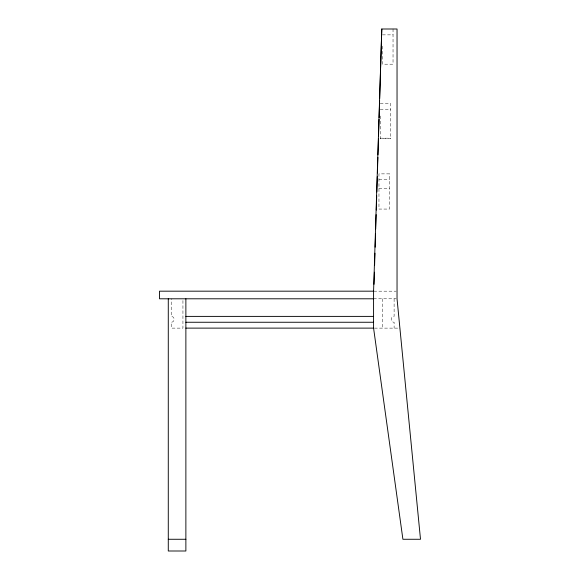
<?xml version="1.0" encoding="UTF-8"?>
<svg xmlns="http://www.w3.org/2000/svg" width="580" height="580" viewBox="0 0 580 580"><rect width="100%" height="100%" fill="white"/><g stroke="black" fill="none" stroke-linecap="round" stroke-linejoin="round"><path stroke-width="0.43" stroke-dasharray="2.9 2.17" d="M382.481 34.865L393.037 34.865M380.226 103.487L390.782 103.487L390.782 138.678L380.226 138.678L380.226 115.572M380.226 109.352L390.782 109.352M380.226 138.171L390.782 138.171M378.965 179.735L389.521 179.735M378.965 188.529L389.521 188.529M373.81 291.174L396.162 291.174M373.578 298.794L396.14 298.794M374.455 328.12L399.903 328.12M394.11 298.794L394.11 316.39A2.929 2.929 0 0 0 391.174 319.326A2.929 2.929 0 0 0 394.11 322.255L394.11 328.12M393.037 29L393.037 64.192L382.481 64.192L382.481 44.638M382.379 298.794L382.379 328.12M182.939 300.578L182.939 328.12L171.209 328.12L171.209 322.255A2.929 2.929 0 0 0 174.145 319.326A2.929 2.929 0 0 0 171.209 316.39L171.209 298.794M389.521 173.869L378.965 173.869L378.965 209.061L389.521 209.061L389.521 173.869"/><path stroke-width="0.87" d="M373.578 291.174L381.792 29L397.039 29L397.039 298.794L420.5 539.269L402.904 539.269L373.578 328.12L373.578 291.174L159.5 291.174L159.5 298.794L373.578 298.794M374.02 284.309L374.39 272.187M374.6 265.299L374.963 253.206M375.151 247.189L375.564 233.61M375.702 229.085L376.145 214.6M376.282 210.069L376.717 195.583M376.833 191.965L377.297 176.574M377.406 172.956L377.885 157.376M377.957 154.846L378.457 138.388M378.537 135.836L379.037 119.407M379.088 117.725L379.617 100.42M379.668 98.716L381.792 29M185.875 316.39L373.578 316.39M185.875 322.255L373.578 322.255M185.875 328.12L373.578 328.12M168.28 539.269L185.875 539.269M185.875 298.794L185.875 551L168.28 551L168.28 298.794"/></g></svg>
